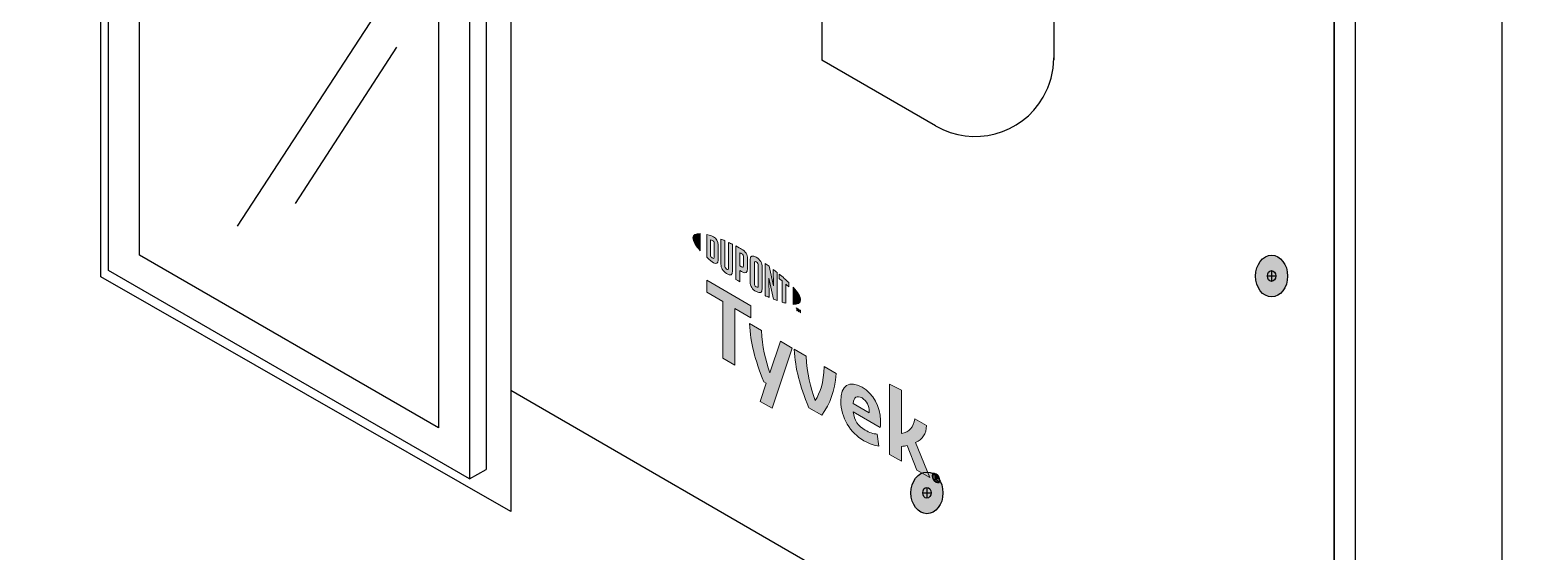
# Model space of a CAD drawing. Header units: inches. Extents: x -22 to 84, y -21 to 19.
# Drawn here: x 62.443 to 67.235, y -4.458 to -2.798 of the extents above; entities that cross this region are included whole.
import ezdxf

# ---------------------------------------------------------------- set-up
doc = ezdxf.new("R2010")
doc.units = ezdxf.units.IN
doc.header["$MEASUREMENT"] = 0
for name, color, linetype, lineweight in [('.ATI-DETAIL', 7, 'Continuous', 0), ('G-ANNO-TTLB', 7, 'Continuous', 0), ('TYVEK', 7, 'Continuous', 0), ('X-REF - TRACED', 7, 'Continuous', 0)]:
    doc.layers.add(name, color=color, linetype=linetype, lineweight=lineweight)

# ---------------------------------------------------------------- blocks, each defined once
blk = doc.blocks.new('Block_175')
at = {"layer": 'X-REF - TRACED', "true_color": 0x848484, "transparency": 33554687}
h = blk.add_hatch(color=252, dxfattribs=at)
h.dxf.hatch_style = 2
edge = h.paths.add_edge_path()
edge.add_spline(control_points=[(64.5495, -3.4594), (64.5495, -3.4694), (64.558, -3.4837), (64.5728, -3.5003), (64.5728, -3.5003), (64.5728, -3.4455), (64.5728, -3.4455), (64.558, -3.445), (64.5495, -3.4494), (64.5495, -3.4594)], knot_values=[0, 0, 0, 0, 1, 1, 1, 2, 2, 2, 3, 3, 3, 3], degree=3, periodic=0)
h = blk.add_hatch(color=252, dxfattribs=at)
h.dxf.hatch_style = 2
edge = h.paths.add_edge_path()
edge.add_spline(control_points=[(64.6173, -3.5209), (64.6173, -3.5251), (64.6151, -3.5252), (64.6125, -3.5237), (64.6104, -3.5225), (64.6073, -3.5198), (64.6047, -3.5175), (64.6047, -3.5175), (64.6047, -3.4652), (64.6047, -3.4652), (64.6073, -3.4659), (64.6104, -3.4669), (64.6125, -3.4681), (64.6151, -3.4696), (64.6173, -3.4722), (64.6173, -3.4764), (64.6173, -3.4764), (64.6173, -3.5209), (64.6173, -3.5209)], knot_values=[0, 0, 0, 0, 1, 1, 1, 2, 2, 2, 3, 3, 3, 4, 4, 4, 5, 5, 5, 6, 6, 6, 6], degree=3, periodic=0)
edge = h.paths.add_edge_path()
edge.add_spline(control_points=[(64.6142, -3.4554), (64.6101, -3.453), (64.6041, -3.4509), (64.5933, -3.4485), (64.5933, -3.4485), (64.5933, -3.5211), (64.5933, -3.5211), (64.6028, -3.5299), (64.6101, -3.536), (64.6142, -3.5384), (64.6237, -3.5439), (64.6291, -3.5403), (64.6291, -3.5296), (64.6291, -3.5296), (64.6291, -3.4814), (64.6291, -3.4814), (64.6291, -3.4707), (64.6237, -3.4609), (64.6142, -3.4554)], knot_values=[0, 0, 0, 0, 1, 1, 1, 2, 2, 2, 3, 3, 3, 4, 4, 4, 5, 5, 5, 6, 6, 6, 6], degree=3, periodic=0)
h = blk.add_hatch(color=252, dxfattribs=at)
h.dxf.hatch_style = 2
edge = h.paths.add_edge_path()
edge.add_spline(control_points=[(64.6624, -3.5554), (64.6624, -3.5596), (64.6611, -3.5615), (64.6565, -3.5583), (64.652, -3.555), (64.6508, -3.5522), (64.6508, -3.5472), (64.6508, -3.5472), (64.6508, -3.4682), (64.6508, -3.4682), (64.6478, -3.4669), (64.6412, -3.4641), (64.6383, -3.4629), (64.6383, -3.4629), (64.6383, -3.5428), (64.6383, -3.5428), (64.6383, -3.5555), (64.6437, -3.5636), (64.6565, -3.5727), (64.6682, -3.581), (64.6754, -3.5783), (64.6754, -3.5642), (64.6754, -3.5642), (64.6754, -3.4798), (64.6754, -3.4798), (64.6729, -3.4785), (64.6649, -3.4747), (64.6624, -3.4735), (64.6624, -3.4735), (64.6624, -3.5554), (64.6624, -3.5554)], knot_values=[0, 0, 0, 0, 1, 1, 1, 2, 2, 2, 3, 3, 3, 4, 4, 4, 5, 5, 5, 6, 6, 6, 7, 7, 7, 8, 8, 8, 9, 9, 9, 10, 10, 10, 10], degree=3, periodic=0)
h = blk.add_hatch(color=252, dxfattribs=at)
h.dxf.hatch_style = 2
edge = h.paths.add_edge_path()
edge.add_spline(control_points=[(64.7098, -3.5481), (64.7098, -3.5527), (64.7084, -3.5542), (64.7032, -3.5512), (64.7032, -3.5512), (64.6986, -3.5485), (64.6986, -3.5485), (64.6986, -3.5485), (64.6986, -3.5066), (64.6986, -3.5066), (64.7006, -3.5076), (64.7017, -3.5082), (64.7029, -3.5089), (64.7087, -3.5123), (64.7098, -3.5154), (64.7098, -3.5201), (64.7098, -3.5201), (64.7098, -3.5481), (64.7098, -3.5481)], knot_values=[0, 0, 0, 0, 1, 1, 1, 2, 2, 2, 3, 3, 3, 4, 4, 4, 5, 5, 5, 6, 6, 6, 6], degree=3, periodic=0)
edge = h.paths.add_edge_path()
edge.add_spline(control_points=[(64.7037, -3.4946), (64.7014, -3.4932), (64.6932, -3.4888), (64.6856, -3.4849), (64.6856, -3.4849), (64.6856, -3.5912), (64.6856, -3.5912), (64.6881, -3.5929), (64.6949, -3.5972), (64.6986, -3.5994), (64.6986, -3.5994), (64.6986, -3.5633), (64.6986, -3.5633), (64.6986, -3.5633), (64.7037, -3.5662), (64.7037, -3.5662), (64.7173, -3.5741), (64.723, -3.5703), (64.723, -3.5568), (64.723, -3.5568), (64.723, -3.5255), (64.723, -3.5255), (64.723, -3.5123), (64.7166, -3.502), (64.7037, -3.4946)], knot_values=[0, 0, 0, 0, 1, 1, 1, 2, 2, 2, 3, 3, 3, 4, 4, 4, 5, 5, 5, 6, 6, 6, 7, 7, 7, 8, 8, 8, 8], degree=3, periodic=0)
h = blk.add_hatch(color=252, dxfattribs=at)
h.dxf.hatch_style = 2
edge = h.paths.add_edge_path()
edge.add_spline(control_points=[(64.7564, -3.6121), (64.7564, -3.6163), (64.7552, -3.6178), (64.7505, -3.6153), (64.7458, -3.6127), (64.7445, -3.6096), (64.7445, -3.6053), (64.7445, -3.6053), (64.7445, -3.539), (64.7445, -3.539), (64.7445, -3.5346), (64.7458, -3.533), (64.7505, -3.5359), (64.7552, -3.5387), (64.7564, -3.5416), (64.7564, -3.5458), (64.7564, -3.5458), (64.7564, -3.6121), (64.7564, -3.6121)], knot_values=[0, 0, 0, 0, 1, 1, 1, 2, 2, 2, 3, 3, 3, 4, 4, 4, 5, 5, 5, 6, 6, 6, 6], degree=3, periodic=0)
edge = h.paths.add_edge_path()
edge.add_spline(control_points=[(64.7505, -3.521), (64.7385, -3.5134), (64.7313, -3.5153), (64.7313, -3.5293), (64.7313, -3.5293), (64.7313, -3.5989), (64.7313, -3.5989), (64.7313, -3.6136), (64.7378, -3.6235), (64.7505, -3.6302), (64.763, -3.6368), (64.7695, -3.6351), (64.7695, -3.6194), (64.7695, -3.6194), (64.7695, -3.553), (64.7695, -3.553), (64.7695, -3.538), (64.7637, -3.5293), (64.7505, -3.521)], knot_values=[0, 0, 0, 0, 1, 1, 1, 2, 2, 2, 3, 3, 3, 4, 4, 4, 5, 5, 5, 6, 6, 6, 6], degree=3, periodic=0)
h = blk.add_hatch(color=252, dxfattribs=at)
h.dxf.hatch_style = 2
edge = h.paths.add_edge_path()
edge.add_spline(control_points=[(64.8057, -3.6121), (64.8057, -3.6121), (64.7912, -3.5497), (64.7912, -3.5497), (64.7873, -3.5468), (64.7826, -3.5435), (64.7789, -3.541), (64.7789, -3.541), (64.7789, -3.643), (64.7789, -3.643), (64.7815, -3.6442), (64.788, -3.6471), (64.7914, -3.6486), (64.7914, -3.6486), (64.7904, -3.5879), (64.7904, -3.5879), (64.7904, -3.5879), (64.8057, -3.6545), (64.8057, -3.6545), (64.809, -3.6558), (64.8137, -3.6575), (64.8168, -3.6587), (64.8168, -3.6587), (64.8168, -3.569), (64.8168, -3.569), (64.8136, -3.5664), (64.8077, -3.5619), (64.8048, -3.5597), (64.8048, -3.5597), (64.8057, -3.6121), (64.8057, -3.6121)], knot_values=[0, 0, 0, 0, 1, 1, 1, 2, 2, 2, 3, 3, 3, 4, 4, 4, 5, 5, 5, 6, 6, 6, 7, 7, 7, 8, 8, 8, 9, 9, 9, 10, 10, 10, 10], degree=3, periodic=0)
h = blk.add_hatch(color=252, dxfattribs=at)
h.dxf.hatch_style = 2
edge = h.paths.add_edge_path()
edge.add_spline(control_points=[(64.8233, -3.5884), (64.8265, -3.591), (64.8297, -3.5935), (64.8328, -3.5961), (64.8328, -3.5961), (64.8328, -3.6639), (64.8328, -3.6639), (64.8356, -3.6648), (64.8409, -3.6663), (64.8444, -3.6671), (64.8444, -3.6671), (64.8444, -3.606), (64.8444, -3.606), (64.8478, -3.609), (64.851, -3.6118), (64.8539, -3.6145), (64.8539, -3.6145), (64.8539, -3.6014), (64.8539, -3.6014), (64.8447, -3.5924), (64.8348, -3.5837), (64.8233, -3.5742), (64.8233, -3.5742), (64.8233, -3.5884), (64.8233, -3.5884)], knot_values=[0, 0, 0, 0, 1, 1, 1, 2, 2, 2, 3, 3, 3, 4, 4, 4, 5, 5, 5, 6, 6, 6, 7, 7, 7, 8, 8, 8, 8], degree=3, periodic=0)
h = blk.add_hatch(color=252, dxfattribs=at)
h.dxf.hatch_style = 2
edge = h.paths.add_edge_path()
edge.add_spline(control_points=[(64.8913, -3.6567), (64.8913, -3.6667), (64.8827, -3.6712), (64.8679, -3.6707), (64.8679, -3.6707), (64.8679, -3.6159), (64.8679, -3.6159), (64.8827, -3.6325), (64.8913, -3.6467), (64.8913, -3.6567)], knot_values=[0, 0, 0, 0, 1, 1, 1, 2, 2, 2, 3, 3, 3, 3], degree=3, periodic=0)
h = blk.add_hatch(color=252, dxfattribs=at)
h.dxf.hatch_style = 2
edge = h.paths.add_edge_path()
edge.add_spline(control_points=[(64.8843, -3.6856), (64.8843, -3.6856), (64.8857, -3.6864), (64.8857, -3.6864), (64.8857, -3.6864), (64.8878, -3.6914), (64.8878, -3.6914), (64.8878, -3.6914), (64.8899, -3.6888), (64.8899, -3.6888), (64.8899, -3.6888), (64.8913, -3.6896), (64.8913, -3.6896), (64.8913, -3.6896), (64.8913, -3.6975), (64.8913, -3.6975), (64.8913, -3.6975), (64.89, -3.6968), (64.89, -3.6968), (64.89, -3.6968), (64.89, -3.6912), (64.89, -3.6912), (64.89, -3.6912), (64.8879, -3.6937), (64.8879, -3.6937), (64.8879, -3.6937), (64.8877, -3.6936), (64.8877, -3.6936), (64.8877, -3.6936), (64.8856, -3.6886), (64.8856, -3.6886), (64.8856, -3.6886), (64.8856, -3.6943), (64.8856, -3.6943), (64.8856, -3.6943), (64.8843, -3.6935), (64.8843, -3.6935), (64.8843, -3.6935), (64.8843, -3.6856), (64.8843, -3.6856)], knot_values=[0, 0, 0, 0, 1, 1, 1, 2, 2, 2, 3, 3, 3, 4, 4, 4, 5, 5, 5, 6, 6, 6, 7, 7, 7, 8, 8, 8, 9, 9, 9, 10, 10, 10, 11, 11, 11, 12, 12, 12, 13, 13, 13, 13], degree=3, periodic=0)
edge = h.paths.add_edge_path()
edge.add_spline(control_points=[(64.8794, -3.6842), (64.8794, -3.6842), (64.8773, -3.683), (64.8773, -3.683), (64.8773, -3.683), (64.8773, -3.6816), (64.8773, -3.6816), (64.8773, -3.6816), (64.8828, -3.6848), (64.8828, -3.6848), (64.8828, -3.6848), (64.8828, -3.6862), (64.8828, -3.6862), (64.8828, -3.6862), (64.8807, -3.6849), (64.8807, -3.6849), (64.8807, -3.6849), (64.8807, -3.6914), (64.8807, -3.6914), (64.8807, -3.6914), (64.8794, -3.6907), (64.8794, -3.6907), (64.8794, -3.6907), (64.8794, -3.6842), (64.8794, -3.6842)], knot_values=[0, 0, 0, 0, 1, 1, 1, 2, 2, 2, 3, 3, 3, 4, 4, 4, 5, 5, 5, 6, 6, 6, 7, 7, 7, 8, 8, 8, 8], degree=3, periodic=0)
at = {"layer": 'X-REF - TRACED'}
for points, knots in [([(64.5495, -3.4594), (64.5495, -3.4694), (64.558, -3.4837), (64.5728, -3.5003), (64.5728, -3.5003), (64.5728, -3.4455), (64.5728, -3.4455), (64.558, -3.445), (64.5495, -3.4494), (64.5495, -3.4594)], [0, 0, 0, 0, 1, 1, 1, 2, 2, 2, 3, 3, 3, 3]), ([(64.6142, -3.4554), (64.6101, -3.453), (64.6041, -3.4509), (64.5933, -3.4485), (64.5933, -3.4485), (64.5933, -3.5211), (64.5933, -3.5211), (64.6028, -3.5299), (64.6101, -3.536), (64.6142, -3.5384), (64.6237, -3.5439), (64.6291, -3.5403), (64.6291, -3.5296), (64.6291, -3.5296), (64.6291, -3.4814), (64.6291, -3.4814), (64.6291, -3.4707), (64.6237, -3.4609), (64.6142, -3.4554)], [0, 0, 0, 0, 1, 1, 1, 2, 2, 2, 3, 3, 3, 4, 4, 4, 5, 5, 5, 6, 6, 6, 6]), ([(64.6173, -3.5209), (64.6173, -3.5251), (64.6151, -3.5252), (64.6125, -3.5237), (64.6104, -3.5225), (64.6073, -3.5198), (64.6047, -3.5175), (64.6047, -3.5175), (64.6047, -3.4652), (64.6047, -3.4652), (64.6073, -3.4659), (64.6104, -3.4669), (64.6125, -3.4681), (64.6151, -3.4696), (64.6173, -3.4722), (64.6173, -3.4764), (64.6173, -3.4764), (64.6173, -3.5209), (64.6173, -3.5209)], [0, 0, 0, 0, 1, 1, 1, 2, 2, 2, 3, 3, 3, 4, 4, 4, 5, 5, 5, 6, 6, 6, 6]), ([(64.6624, -3.5554), (64.6624, -3.5596), (64.6611, -3.5615), (64.6565, -3.5583), (64.652, -3.555), (64.6508, -3.5522), (64.6508, -3.5472), (64.6508, -3.5472), (64.6508, -3.4682), (64.6508, -3.4682), (64.6478, -3.4669), (64.6412, -3.4641), (64.6383, -3.4629), (64.6383, -3.4629), (64.6383, -3.5428), (64.6383, -3.5428), (64.6383, -3.5555), (64.6437, -3.5636), (64.6565, -3.5727), (64.6682, -3.581), (64.6754, -3.5783), (64.6754, -3.5642), (64.6754, -3.5642), (64.6754, -3.4798), (64.6754, -3.4798), (64.6729, -3.4785), (64.6649, -3.4747), (64.6624, -3.4735), (64.6624, -3.4735), (64.6624, -3.5554), (64.6624, -3.5554)], [0, 0, 0, 0, 1, 1, 1, 2, 2, 2, 3, 3, 3, 4, 4, 4, 5, 5, 5, 6, 6, 6, 7, 7, 7, 8, 8, 8, 9, 9, 9, 10, 10, 10, 10]), ([(64.7037, -3.4946), (64.7014, -3.4932), (64.6932, -3.4888), (64.6856, -3.4849), (64.6856, -3.4849), (64.6856, -3.5912), (64.6856, -3.5912), (64.6881, -3.5929), (64.6949, -3.5972), (64.6986, -3.5994), (64.6986, -3.5994), (64.6986, -3.5633), (64.6986, -3.5633), (64.6986, -3.5633), (64.7037, -3.5662), (64.7037, -3.5662), (64.7173, -3.5741), (64.723, -3.5703), (64.723, -3.5568), (64.723, -3.5568), (64.723, -3.5255), (64.723, -3.5255), (64.723, -3.5123), (64.7166, -3.502), (64.7037, -3.4946)], [0, 0, 0, 0, 1, 1, 1, 2, 2, 2, 3, 3, 3, 4, 4, 4, 5, 5, 5, 6, 6, 6, 7, 7, 7, 8, 8, 8, 8]), ([(64.7098, -3.5481), (64.7098, -3.5527), (64.7084, -3.5542), (64.7032, -3.5512), (64.7032, -3.5512), (64.6986, -3.5485), (64.6986, -3.5485), (64.6986, -3.5485), (64.6986, -3.5066), (64.6986, -3.5066), (64.7006, -3.5076), (64.7017, -3.5082), (64.7029, -3.5089), (64.7087, -3.5123), (64.7098, -3.5154), (64.7098, -3.5201), (64.7098, -3.5201), (64.7098, -3.5481), (64.7098, -3.5481)], [0, 0, 0, 0, 1, 1, 1, 2, 2, 2, 3, 3, 3, 4, 4, 4, 5, 5, 5, 6, 6, 6, 6]), ([(64.7505, -3.521), (64.7385, -3.5134), (64.7313, -3.5153), (64.7313, -3.5293), (64.7313, -3.5293), (64.7313, -3.5989), (64.7313, -3.5989), (64.7313, -3.6136), (64.7378, -3.6235), (64.7505, -3.6302), (64.763, -3.6368), (64.7695, -3.6351), (64.7695, -3.6194), (64.7695, -3.6194), (64.7695, -3.553), (64.7695, -3.553), (64.7695, -3.538), (64.7637, -3.5293), (64.7505, -3.521)], [0, 0, 0, 0, 1, 1, 1, 2, 2, 2, 3, 3, 3, 4, 4, 4, 5, 5, 5, 6, 6, 6, 6]), ([(64.7564, -3.6121), (64.7564, -3.6163), (64.7552, -3.6178), (64.7505, -3.6153), (64.7458, -3.6127), (64.7445, -3.6096), (64.7445, -3.6053), (64.7445, -3.6053), (64.7445, -3.539), (64.7445, -3.539), (64.7445, -3.5346), (64.7458, -3.533), (64.7505, -3.5359), (64.7552, -3.5387), (64.7564, -3.5416), (64.7564, -3.5458), (64.7564, -3.5458), (64.7564, -3.6121), (64.7564, -3.6121)], [0, 0, 0, 0, 1, 1, 1, 2, 2, 2, 3, 3, 3, 4, 4, 4, 5, 5, 5, 6, 6, 6, 6]), ([(64.8057, -3.6121), (64.8057, -3.6121), (64.7912, -3.5497), (64.7912, -3.5497), (64.7873, -3.5468), (64.7826, -3.5435), (64.7789, -3.541), (64.7789, -3.541), (64.7789, -3.643), (64.7789, -3.643), (64.7815, -3.6442), (64.788, -3.6471), (64.7914, -3.6486), (64.7914, -3.6486), (64.7904, -3.5879), (64.7904, -3.5879), (64.7904, -3.5879), (64.8057, -3.6545), (64.8057, -3.6545), (64.809, -3.6558), (64.8137, -3.6575), (64.8168, -3.6587), (64.8168, -3.6587), (64.8168, -3.569), (64.8168, -3.569), (64.8136, -3.5664), (64.8077, -3.5619), (64.8048, -3.5597), (64.8048, -3.5597), (64.8057, -3.6121), (64.8057, -3.6121)], [0, 0, 0, 0, 1, 1, 1, 2, 2, 2, 3, 3, 3, 4, 4, 4, 5, 5, 5, 6, 6, 6, 7, 7, 7, 8, 8, 8, 9, 9, 9, 10, 10, 10, 10]), ([(64.8233, -3.5884), (64.8265, -3.591), (64.8297, -3.5935), (64.8328, -3.5961), (64.8328, -3.5961), (64.8328, -3.6639), (64.8328, -3.6639), (64.8356, -3.6648), (64.8409, -3.6663), (64.8444, -3.6671), (64.8444, -3.6671), (64.8444, -3.606), (64.8444, -3.606), (64.8478, -3.609), (64.851, -3.6118), (64.8539, -3.6145), (64.8539, -3.6145), (64.8539, -3.6014), (64.8539, -3.6014), (64.8447, -3.5924), (64.8348, -3.5837), (64.8233, -3.5742), (64.8233, -3.5742), (64.8233, -3.5884), (64.8233, -3.5884)], [0, 0, 0, 0, 1, 1, 1, 2, 2, 2, 3, 3, 3, 4, 4, 4, 5, 5, 5, 6, 6, 6, 7, 7, 7, 8, 8, 8, 8]), ([(64.8913, -3.6567), (64.8913, -3.6667), (64.8827, -3.6712), (64.8679, -3.6707), (64.8679, -3.6707), (64.8679, -3.6159), (64.8679, -3.6159), (64.8827, -3.6325), (64.8913, -3.6467), (64.8913, -3.6567)], [0, 0, 0, 0, 1, 1, 1, 2, 2, 2, 3, 3, 3, 3]), ([(64.8794, -3.6842), (64.8794, -3.6842), (64.8773, -3.683), (64.8773, -3.683), (64.8773, -3.683), (64.8773, -3.6816), (64.8773, -3.6816), (64.8773, -3.6816), (64.8828, -3.6848), (64.8828, -3.6848), (64.8828, -3.6848), (64.8828, -3.6862), (64.8828, -3.6862), (64.8828, -3.6862), (64.8807, -3.6849), (64.8807, -3.6849), (64.8807, -3.6849), (64.8807, -3.6914), (64.8807, -3.6914), (64.8807, -3.6914), (64.8794, -3.6907), (64.8794, -3.6907), (64.8794, -3.6907), (64.8794, -3.6842), (64.8794, -3.6842)], [0, 0, 0, 0, 1, 1, 1, 2, 2, 2, 3, 3, 3, 4, 4, 4, 5, 5, 5, 6, 6, 6, 7, 7, 7, 8, 8, 8, 8]), ([(64.8843, -3.6856), (64.8843, -3.6856), (64.8857, -3.6864), (64.8857, -3.6864), (64.8857, -3.6864), (64.8878, -3.6914), (64.8878, -3.6914), (64.8878, -3.6914), (64.8899, -3.6888), (64.8899, -3.6888), (64.8899, -3.6888), (64.8913, -3.6896), (64.8913, -3.6896), (64.8913, -3.6896), (64.8913, -3.6975), (64.8913, -3.6975), (64.8913, -3.6975), (64.89, -3.6968), (64.89, -3.6968), (64.89, -3.6968), (64.89, -3.6912), (64.89, -3.6912), (64.89, -3.6912), (64.8879, -3.6937), (64.8879, -3.6937), (64.8879, -3.6937), (64.8877, -3.6936), (64.8877, -3.6936), (64.8877, -3.6936), (64.8856, -3.6886), (64.8856, -3.6886), (64.8856, -3.6886), (64.8856, -3.6943), (64.8856, -3.6943), (64.8856, -3.6943), (64.8843, -3.6935), (64.8843, -3.6935), (64.8843, -3.6935), (64.8843, -3.6856), (64.8843, -3.6856)], [0, 0, 0, 0, 1, 1, 1, 2, 2, 2, 3, 3, 3, 4, 4, 4, 5, 5, 5, 6, 6, 6, 7, 7, 7, 8, 8, 8, 9, 9, 9, 10, 10, 10, 11, 11, 11, 12, 12, 12, 13, 13, 13, 13])]:
    blk.add_open_spline(points, degree=3, knots=knots, dxfattribs=at)
blk = doc.blocks.new('Block_179')
at = {"layer": 'X-REF - TRACED', "true_color": 0x848484, "transparency": 33554687}
h = blk.add_hatch(color=252, dxfattribs=at)
h.dxf.hatch_style = 2
h.paths.add_polyline_path([(64.7336, -3.6751), (64.5933, -3.5941), (64.5933, -3.6322), (64.644, -3.6615), (64.644, -3.842), (64.6829, -3.8645), (64.6829, -3.684), (64.7336, -3.7132)])
h = blk.add_hatch(color=252, dxfattribs=at)
h.dxf.hatch_style = 2
edge = h.paths.add_edge_path()
edge.add_spline(control_points=[(64.9668, -3.8688), (64.9644, -3.9208), (64.954, -3.951), (64.9379, -3.977), (64.9224, -3.9328), (64.9123, -3.8907), (64.9093, -3.8356), (64.9093, -3.8356), (64.8715, -3.8137), (64.8715, -3.8137), (64.8755, -3.8789), (64.8878, -3.9262), (64.9172, -3.9997), (64.9172, -3.9997), (64.9589, -4.0238), (64.9589, -4.0238), (64.9872, -3.9836), (64.9989, -3.9501), (65.0044, -3.8905), (65.0044, -3.8905), (64.9668, -3.8688), (64.9668, -3.8688)], knot_values=[0, 0, 0, 0, 1, 1, 1, 2, 2, 2, 3, 3, 3, 4, 4, 4, 5, 5, 5, 6, 6, 6, 7, 7, 7, 7], degree=3, periodic=0)
h = blk.add_hatch(color=252, dxfattribs=at)
h.dxf.hatch_style = 2
edge = h.paths.add_edge_path()
edge.add_spline(control_points=[(65.0581, -3.9861), (65.0581, -3.9861), (65.1098, -4.016), (65.1098, -4.016), (65.1098, -4.016), (65.1098, -4.0122), (65.1098, -4.0122), (65.1098, -3.9947), (65.1016, -3.9772), (65.0867, -3.9686), (65.0709, -3.9595), (65.0605, -3.9663), (65.0581, -3.9861)], knot_values=[0, 0, 0, 0, 1, 1, 1, 2, 2, 2, 3, 3, 3, 4, 4, 4, 4], degree=3, periodic=0)
edge = h.paths.add_edge_path()
edge.add_spline(control_points=[(65.1406, -4.1218), (65.1286, -4.1211), (65.1109, -4.1153), (65.0929, -4.1049), (65.0491, -4.0796), (65.0191, -4.0304), (65.0191, -3.9786), (65.0191, -3.9289), (65.0466, -3.9111), (65.0867, -3.9342), (65.1223, -3.9548), (65.1458, -3.9974), (65.1458, -4.0392), (65.1458, -4.0486), (65.1452, -4.0564), (65.1447, -4.0623), (65.1447, -4.0623), (65.0586, -4.0126), (65.0586, -4.0126), (65.0621, -4.0397), (65.0749, -4.0583), (65.0967, -4.0709), (65.1101, -4.0786), (65.1229, -4.0826), (65.1346, -4.0837), (65.1346, -4.0837), (65.1406, -4.1218), (65.1406, -4.1218)], knot_values=[0, 0, 0, 0, 1, 1, 1, 2, 2, 2, 3, 3, 3, 4, 4, 4, 5, 5, 5, 6, 6, 6, 7, 7, 7, 8, 8, 8, 9, 9, 9, 9], degree=3, periodic=0)
h = blk.add_hatch(color=252, dxfattribs=at)
h.dxf.hatch_style = 2
edge = h.paths.add_edge_path()
edge.add_spline(control_points=[(65.2572, -4.1108), (65.2572, -4.1108), (65.3024, -4.2221), (65.3024, -4.2221), (65.3024, -4.2221), (65.2615, -4.1985), (65.2615, -4.1985), (65.2615, -4.1985), (65.2302, -4.1195), (65.2302, -4.1195), (65.2245, -4.1209), (65.2185, -4.1221), (65.212, -4.1231), (65.212, -4.1231), (65.212, -4.1699), (65.212, -4.1699), (65.212, -4.1699), (65.1744, -4.1482), (65.1744, -4.1482), (65.1744, -4.1482), (65.1744, -3.9243), (65.1744, -3.9243), (65.1744, -3.9243), (65.212, -3.9438), (65.212, -3.9438), (65.212, -3.9438), (65.212, -4.0815), (65.212, -4.0815), (65.2376, -4.0773), (65.2501, -4.0626), (65.2545, -4.0349), (65.2545, -4.0349), (65.2918, -4.0564), (65.2918, -4.0564), (65.291, -4.0828), (65.279, -4.0999), (65.2572, -4.1108)], knot_values=[0, 0, 0, 0, 1, 1, 1, 2, 2, 2, 3, 3, 3, 4, 4, 4, 5, 5, 5, 6, 6, 6, 7, 7, 7, 8, 8, 8, 9, 9, 9, 10, 10, 10, 11, 11, 11, 12, 12, 12, 12], degree=3, periodic=0)
at = {"layer": 'X-REF - TRACED'}
blk.add_lwpolyline([(64.7336, -3.6751), (64.5933, -3.5941), (64.5933, -3.6322), (64.644, -3.6615), (64.644, -3.842), (64.6829, -3.8645), (64.6829, -3.684), (64.7336, -3.7132)], close=True, dxfattribs=at)
for points, knots in [([(64.9668, -3.8688), (64.9644, -3.9208), (64.954, -3.951), (64.9379, -3.977), (64.9224, -3.9328), (64.9123, -3.8907), (64.9093, -3.8356), (64.9093, -3.8356), (64.8715, -3.8137), (64.8715, -3.8137), (64.8755, -3.8789), (64.8878, -3.9262), (64.9172, -3.9997), (64.9172, -3.9997), (64.9589, -4.0238), (64.9589, -4.0238), (64.9872, -3.9836), (64.9989, -3.9501), (65.0044, -3.8905), (65.0044, -3.8905), (64.9668, -3.8688), (64.9668, -3.8688)], [0, 0, 0, 0, 1, 1, 1, 2, 2, 2, 3, 3, 3, 4, 4, 4, 5, 5, 5, 6, 6, 6, 7, 7, 7, 7]), ([(65.1406, -4.1218), (65.1286, -4.1211), (65.1109, -4.1153), (65.0929, -4.1049), (65.0491, -4.0796), (65.0191, -4.0304), (65.0191, -3.9786), (65.0191, -3.9289), (65.0466, -3.9111), (65.0867, -3.9342), (65.1223, -3.9548), (65.1458, -3.9974), (65.1458, -4.0392), (65.1458, -4.0486), (65.1452, -4.0564), (65.1447, -4.0623), (65.1447, -4.0623), (65.0586, -4.0126), (65.0586, -4.0126), (65.0621, -4.0397), (65.0749, -4.0583), (65.0967, -4.0709), (65.1101, -4.0786), (65.1229, -4.0826), (65.1346, -4.0837), (65.1346, -4.0837), (65.1406, -4.1218), (65.1406, -4.1218)], [0, 0, 0, 0, 1, 1, 1, 2, 2, 2, 3, 3, 3, 4, 4, 4, 5, 5, 5, 6, 6, 6, 7, 7, 7, 8, 8, 8, 9, 9, 9, 9]), ([(65.2572, -4.1108), (65.2572, -4.1108), (65.3024, -4.2221), (65.3024, -4.2221), (65.3024, -4.2221), (65.2615, -4.1985), (65.2615, -4.1985), (65.2615, -4.1985), (65.2302, -4.1195), (65.2302, -4.1195), (65.2245, -4.1209), (65.2185, -4.1221), (65.212, -4.1231), (65.212, -4.1231), (65.212, -4.1699), (65.212, -4.1699), (65.212, -4.1699), (65.1744, -4.1482), (65.1744, -4.1482), (65.1744, -4.1482), (65.1744, -3.9243), (65.1744, -3.9243), (65.1744, -3.9243), (65.212, -3.9438), (65.212, -3.9438), (65.212, -3.9438), (65.212, -4.0815), (65.212, -4.0815), (65.2376, -4.0773), (65.2501, -4.0626), (65.2545, -4.0349), (65.2545, -4.0349), (65.2918, -4.0564), (65.2918, -4.0564), (65.291, -4.0828), (65.279, -4.0999), (65.2572, -4.1108)], [0, 0, 0, 0, 1, 1, 1, 2, 2, 2, 3, 3, 3, 4, 4, 4, 5, 5, 5, 6, 6, 6, 7, 7, 7, 8, 8, 8, 9, 9, 9, 10, 10, 10, 11, 11, 11, 12, 12, 12, 12]), ([(65.0581, -3.9861), (65.0581, -3.9861), (65.1098, -4.016), (65.1098, -4.016), (65.1098, -4.016), (65.1098, -4.0122), (65.1098, -4.0122), (65.1098, -3.9947), (65.1016, -3.9772), (65.0867, -3.9686), (65.0709, -3.9595), (65.0605, -3.9663), (65.0581, -3.9861)], [0, 0, 0, 0, 1, 1, 1, 2, 2, 2, 3, 3, 3, 4, 4, 4, 4])]:
    blk.add_open_spline(points, degree=3, knots=knots, dxfattribs=at)
blk = doc.blocks.new('Block_178')
at = {"layer": 'X-REF - TRACED', "true_color": 0x848484, "transparency": 33554687}
h = blk.add_hatch(color=252, dxfattribs=at)
h.dxf.hatch_style = 2
edge = h.paths.add_edge_path()
edge.add_spline(control_points=[(64.8272, -3.7882), (64.8272, -3.7882), (64.7935, -3.8888), (64.7935, -3.8888), (64.7791, -3.8467), (64.7698, -3.806), (64.7669, -3.7534), (64.7669, -3.7534), (64.729, -3.7315), (64.729, -3.7315), (64.7331, -3.7966), (64.7454, -3.844), (64.7748, -3.9175), (64.7748, -3.9175), (64.7824, -3.9219), (64.7824, -3.9219), (64.7824, -3.9219), (64.7631, -3.9794), (64.7631, -3.9794), (64.7631, -3.9794), (64.8007, -4.0011), (64.8007, -4.0011), (64.8007, -4.0011), (64.8648, -3.8099), (64.8648, -3.8099), (64.8648, -3.8099), (64.8272, -3.7882), (64.8272, -3.7882)], knot_values=[0, 0, 0, 0, 1, 1, 1, 2, 2, 2, 3, 3, 3, 4, 4, 4, 5, 5, 5, 6, 6, 6, 7, 7, 7, 8, 8, 8, 9, 9, 9, 9], degree=3, periodic=0)
at = {"layer": 'X-REF - TRACED'}
blk.add_open_spline([(64.8272, -3.7882), (64.8272, -3.7882), (64.7935, -3.8888), (64.7935, -3.8888), (64.7791, -3.8467), (64.7698, -3.806), (64.7669, -3.7534), (64.7669, -3.7534), (64.729, -3.7315), (64.729, -3.7315), (64.7331, -3.7966), (64.7454, -3.844), (64.7748, -3.9175), (64.7748, -3.9175), (64.7824, -3.9219), (64.7824, -3.9219), (64.7824, -3.9219), (64.7631, -3.9794), (64.7631, -3.9794), (64.7631, -3.9794), (64.8007, -4.0011), (64.8007, -4.0011), (64.8007, -4.0011), (64.8648, -3.8099), (64.8648, -3.8099), (64.8648, -3.8099), (64.8272, -3.7882), (64.8272, -3.7882)], degree=3, knots=[0, 0, 0, 0, 1, 1, 1, 2, 2, 2, 3, 3, 3, 4, 4, 4, 5, 5, 5, 6, 6, 6, 7, 7, 7, 8, 8, 8, 9, 9, 9, 9], dxfattribs=at)
blk.add_blockref('Block_179', (0, 0), dxfattribs=at)
blk = doc.blocks.new('Block_180')
at = {"layer": 'X-REF - TRACED', "true_color": 0x848484, "transparency": 33554687}
h = blk.add_hatch(color=252, dxfattribs=at)
h.dxf.hatch_style = 2
edge = h.paths.add_edge_path()
edge.add_spline(control_points=[(65.3204, -4.2178), (65.3204, -4.2178), (65.3204, -4.2219), (65.3204, -4.2219), (65.3204, -4.2219), (65.322, -4.2228), (65.322, -4.2228), (65.3235, -4.2237), (65.3243, -4.2237), (65.3243, -4.2221), (65.3243, -4.2206), (65.3235, -4.2196), (65.322, -4.2187), (65.322, -4.2187), (65.3204, -4.2178), (65.3204, -4.2178)], knot_values=[0, 0, 0, 0, 1, 1, 1, 2, 2, 2, 3, 3, 3, 4, 4, 4, 5, 5, 5, 5], degree=3, periodic=0)
edge = h.paths.add_edge_path()
edge.add_spline(control_points=[(65.3178, -4.2137), (65.3178, -4.2137), (65.322, -4.2161), (65.322, -4.2161), (65.3253, -4.218), (65.3269, -4.2207), (65.3269, -4.2236), (65.3269, -4.2256), (65.3261, -4.2265), (65.3245, -4.2263), (65.3253, -4.2286), (65.3264, -4.2309), (65.3277, -4.2335), (65.3277, -4.2335), (65.3246, -4.2317), (65.3246, -4.2317), (65.3234, -4.2294), (65.3226, -4.2273), (65.3218, -4.2252), (65.3218, -4.2252), (65.3204, -4.2244), (65.3204, -4.2244), (65.3204, -4.2244), (65.3204, -4.2293), (65.3204, -4.2293), (65.3204, -4.2293), (65.3178, -4.2278), (65.3178, -4.2278), (65.3178, -4.2278), (65.3178, -4.2137), (65.3178, -4.2137)], knot_values=[0, 0, 0, 0, 1, 1, 1, 2, 2, 2, 3, 3, 3, 4, 4, 4, 5, 5, 5, 6, 6, 6, 7, 7, 7, 8, 8, 8, 9, 9, 9, 10, 10, 10, 10], degree=3, periodic=0)
edge = h.paths.add_edge_path()
edge.add_spline(control_points=[(65.3222, -4.2126), (65.3162, -4.2091), (65.3128, -4.2111), (65.3128, -4.2181), (65.3128, -4.2252), (65.3162, -4.2311), (65.3222, -4.2345), (65.328, -4.2379), (65.3315, -4.236), (65.3315, -4.2289), (65.3315, -4.2218), (65.328, -4.2159), (65.3222, -4.2126)], knot_values=[0, 0, 0, 0, 1, 1, 1, 2, 2, 2, 3, 3, 3, 4, 4, 4, 4], degree=3, periodic=0)
edge = h.paths.add_edge_path()
edge.add_spline(control_points=[(65.3222, -4.2097), (65.3295, -4.2139), (65.3343, -4.2221), (65.3343, -4.2305), (65.3343, -4.2389), (65.3294, -4.2414), (65.3222, -4.2372), (65.3148, -4.233), (65.31, -4.2249), (65.31, -4.2165), (65.31, -4.2081), (65.3148, -4.2055), (65.3222, -4.2097)], knot_values=[0, 0, 0, 0, 1, 1, 1, 2, 2, 2, 3, 3, 3, 4, 4, 4, 4], degree=3, periodic=0)
at = {"layer": 'X-REF - TRACED'}
for points, knots in [([(65.3222, -4.2097), (65.3295, -4.2139), (65.3343, -4.2221), (65.3343, -4.2305), (65.3343, -4.2389), (65.3294, -4.2414), (65.3222, -4.2372), (65.3148, -4.233), (65.31, -4.2249), (65.31, -4.2165), (65.31, -4.2081), (65.3148, -4.2055), (65.3222, -4.2097)], [0, 0, 0, 0, 1, 1, 1, 2, 2, 2, 3, 3, 3, 4, 4, 4, 4]), ([(65.3222, -4.2126), (65.3162, -4.2091), (65.3128, -4.2111), (65.3128, -4.2181), (65.3128, -4.2252), (65.3162, -4.2311), (65.3222, -4.2345), (65.328, -4.2379), (65.3315, -4.236), (65.3315, -4.2289), (65.3315, -4.2218), (65.328, -4.2159), (65.3222, -4.2126)], [0, 0, 0, 0, 1, 1, 1, 2, 2, 2, 3, 3, 3, 4, 4, 4, 4]), ([(65.3178, -4.2137), (65.3178, -4.2137), (65.322, -4.2161), (65.322, -4.2161), (65.3253, -4.218), (65.3269, -4.2207), (65.3269, -4.2236), (65.3269, -4.2256), (65.3261, -4.2265), (65.3245, -4.2263), (65.3253, -4.2286), (65.3264, -4.2309), (65.3277, -4.2335), (65.3277, -4.2335), (65.3246, -4.2317), (65.3246, -4.2317), (65.3234, -4.2294), (65.3226, -4.2273), (65.3218, -4.2252), (65.3218, -4.2252), (65.3204, -4.2244), (65.3204, -4.2244), (65.3204, -4.2244), (65.3204, -4.2293), (65.3204, -4.2293), (65.3204, -4.2293), (65.3178, -4.2278), (65.3178, -4.2278), (65.3178, -4.2278), (65.3178, -4.2137), (65.3178, -4.2137)], [0, 0, 0, 0, 1, 1, 1, 2, 2, 2, 3, 3, 3, 4, 4, 4, 5, 5, 5, 6, 6, 6, 7, 7, 7, 8, 8, 8, 9, 9, 9, 10, 10, 10, 10]), ([(65.3204, -4.2178), (65.3204, -4.2178), (65.3204, -4.2219), (65.3204, -4.2219), (65.3204, -4.2219), (65.322, -4.2228), (65.322, -4.2228), (65.3235, -4.2237), (65.3243, -4.2237), (65.3243, -4.2221), (65.3243, -4.2206), (65.3235, -4.2196), (65.322, -4.2187), (65.322, -4.2187), (65.3204, -4.2178), (65.3204, -4.2178)], [0, 0, 0, 0, 1, 1, 1, 2, 2, 2, 3, 3, 3, 4, 4, 4, 5, 5, 5, 5])]:
    blk.add_open_spline(points, degree=3, knots=knots, dxfattribs=at)
blk = doc.blocks.new('Block_177')
at = {"layer": 'X-REF - TRACED'}
for name in ['Block_178', 'Block_180']:
    blk.add_blockref(name, (0, 0), dxfattribs=at)
blk = doc.blocks.new('Block_176')
at = {"layer": 'X-REF - TRACED'}
blk.add_blockref('Block_177', (0, 0), dxfattribs=at)
blk = doc.blocks.new('Block_174')
at = {"layer": 'X-REF - TRACED'}
for name in ['Block_175', 'Block_176']:
    blk.add_blockref(name, (0, 0), dxfattribs=at)
blk = doc.blocks.new('Block_334')
at = {"layer": '.ATI-DETAIL'}
blk.add_lwpolyline([(62.7901, -3.5137), (62.7901, -1.345), (63.7408, -1.895), (63.7408, -4.0637)], close=True, dxfattribs=at)
at = {"layer": '.ATI-DETAIL', "color": 7, "lineweight": 0, "true_color": 0xffffff}
blk.add_open_spline([(63.6938, -2.4355), (63.6938, -2.4355), (63.7408, -2.354), (63.7408, -2.354)], degree=3, dxfattribs=at)

msp = doc.modelspace()

# ---------------------------------------------------------------- hatches: boundary and pattern name
at = {"layer": 'G-ANNO-TTLB', "true_color": 0xff00ff, "transparency": 33554687}
h = msp.add_hatch(color=6, dxfattribs=at)
edge = h.paths.add_edge_path()
edge.add_spline(control_points=[(71.2893, -15.0744), (71.2893, -15.0744), (30.6016, -15.0744), (30.6016, -15.0744), (30.6016, -15.0744), (30.6016, 19.0506), (30.6016, 19.0506), (30.6016, 19.0506), (71.2893, 19.0506), (71.2893, 19.0506), (71.2893, 19.0506), (71.2893, -15.0744), (71.2893, -15.0744)], knot_values=[0, 0, 0, 0, 1, 1, 1, 2, 2, 2, 3, 3, 3, 4, 4, 4, 4], degree=3, periodic=0)
edge = h.paths.add_edge_path()
edge.add_spline(control_points=[(30.7266, 18.9256), (30.7266, 18.9256), (30.7266, -14.9494), (30.7266, -14.9494), (30.7266, -14.9494), (71.1643, -14.9494), (71.1643, -14.9494), (71.1643, -14.9494), (71.1643, 18.9256), (71.1643, 18.9256), (71.1643, 18.9256), (30.7266, 18.9256), (30.7266, 18.9256)], knot_values=[0, 0, 0, 0, 1, 1, 1, 2, 2, 2, 3, 3, 3, 4, 4, 4, 4], degree=3, periodic=0)
edge.add_line((30.7266, 18.9256), (30.7266, 18.9256))
at = {"layer": 'TYVEK', "true_color": 0x003b71, "transparency": 33554687}
h = msp.add_hatch(color=156, dxfattribs=at)
h.dxf.hatch_style = 2
edge = h.paths.add_edge_path()
edge.add_ellipse((66.3887, -3.5808), major_axis=(0, 0.0664), ratio=0.766948, start_angle=0, end_angle=360)
h = msp.add_hatch(color=156, dxfattribs=at)
h.dxf.hatch_style = 2
edge = h.paths.add_edge_path()
edge.add_ellipse((65.2932, -4.2706), major_axis=(0, 0.0664), ratio=0.766948, start_angle=0, end_angle=360)

# ---------------------------------------------------------------- linework, layer by layer
at = {"layer": 'G-ANNO-TTLB'}
for points in [[(71.2893, -15.0744), (71.2893, -15.0744), (30.6016, -15.0744), (30.6016, -15.0744), (30.6016, -15.0744), (30.6016, 19.0506), (30.6016, 19.0506), (30.6016, 19.0506), (71.2893, 19.0506), (71.2893, 19.0506), (71.2893, 19.0506), (71.2893, -15.0744), (71.2893, -15.0744)], [(30.7266, 18.9256), (30.7266, 18.9256), (30.7266, -14.9494), (30.7266, -14.9494), (30.7266, -14.9494), (71.1643, -14.9494), (71.1643, -14.9494), (71.1643, -14.9494), (71.1643, 18.9256), (71.1643, 18.9256), (71.1643, 18.9256), (30.7266, 18.9256), (30.7266, 18.9256)]]:
    msp.add_open_spline(points, degree=3, knots=[0, 0, 0, 0, 1, 1, 1, 2, 2, 2, 3, 3, 3, 4, 4, 4, 4], dxfattribs=at)
at = {"layer": 'TYVEK', "color": 165, "lineweight": 25, "true_color": 0x4c5f99}
msp.add_line((67.1215, -5.1527), (67.1215, 0.7412), dxfattribs=at)
at = {"layer": 'TYVEK', "color": 18, "lineweight": 25, "true_color": 0x000000}
for p, q in [((66.5878, 0.4349), (66.5878, -5.4591)), ((66.5878, -5.4591), (66.5877, -0.3675)), ((63.9703, -3.9438), (66.5878, -5.4591))]:
    msp.add_line(p, q, dxfattribs=at)
at = {"layer": 'TYVEK', "color": 33, "lineweight": 25, "true_color": 0xcc9966}
msp.add_line((66.6546, 0.4735), (66.6546, -5.4204), dxfattribs=at)
at = {"layer": 'TYVEK', "color": 191, "lineweight": 25, "true_color": 0xbf7fff}
for p, q in [((62.6676, -3.5833), (62.6676, -1.0233)), ((62.692, -3.5628), (62.692, -1.1824)), ((63.9703, -1.7702), (63.9703, -4.3302)), ((63.8925, -1.8153), (63.8925, -4.1957)), ((63.8389, -1.8459), (63.8389, -4.2263)), ((63.9703, -4.3302), (62.6676, -3.5833)), ((63.8389, -4.2263), (62.692, -3.5628)), ((63.8389, -4.2263), (63.8925, -4.1957))]:
    msp.add_line(p, q, dxfattribs=at)
at = {"layer": 'TYVEK', "color": 4, "lineweight": 25, "true_color": 0x00ffff}
for p, q in [((65.696, -2.4296), (65.696, -2.8939)), ((64.9588, -2.5325), (64.9588, -2.8934)), ((65.3208, -3.1029), (64.9588, -2.8934))]:
    msp.add_line(p, q, dxfattribs=at)
at = {"layer": 'TYVEK', "color": 1, "lineweight": 25, "true_color": 0xff0000}
for p, q in [((63.5697, -2.7004), (63.101, -3.4219)), ((63.6068, -2.852), (63.2846, -3.3497))]:
    msp.add_line(p, q, dxfattribs=at)
at = {"layer": 'TYVEK', "color": 252, "lineweight": 25, "true_color": 0x848484}
for p, q in [((66.3752, -3.5804), (66.4022, -3.5804)), ((66.3887, -3.5633), (66.3887, -3.5976)), ((65.2932, -4.2531), (65.2932, -4.2873)), ((65.2797, -4.2702), (65.3067, -4.2702))]:
    msp.add_line(p, q, dxfattribs=at)
at = {"layer": 'TYVEK', "color": 191, "lineweight": 25, "true_color": 0xbf7fff}
msp.add_lwpolyline([(62.7901, -3.5137), (62.7901, -1.345), (63.7408, -1.895), (63.7408, -4.0637), (62.7901, -3.5137)], dxfattribs=at)
at = {"layer": 'TYVEK', "color": 18, "lineweight": 25, "true_color": 0x000000}
for centre in [(66.3887, -3.5808), (65.2932, -4.2706)]:
    msp.add_ellipse(centre, major_axis=(0, 0.0664), ratio=0.766948, dxfattribs=at)
at = {"layer": 'TYVEK', "color": 252, "lineweight": 25, "true_color": 0x848484}
for centre in [(66.3887, -3.5804), (65.2932, -4.2702)]:
    msp.add_ellipse(centre, major_axis=(0, 0.0171), ratio=0.788846, dxfattribs=at)
at = {"layer": 'TYVEK', "color": 4, "lineweight": 25, "true_color": 0x00ffff}
msp.add_open_spline([(65.3208, -3.1029), (65.4403, -3.172), (65.5933, -3.1312), (65.6624, -3.0116), (65.6844, -2.9736), (65.696, -2.9304), (65.696, -2.8865)], degree=3, knots=[0, 0, 0, 0, 1, 1, 1, 2, 2, 2, 2], dxfattribs=at)

# ---------------------------------------------------------------- block references
at = {"layer": '.ATI-DETAIL'}
msp.add_blockref('Block_334', (0, 0), dxfattribs=at)
at = {"layer": 'X-REF - TRACED'}
msp.add_blockref('Block_174', (0, 0), dxfattribs=at)

doc.saveas('drawing.dxf')
